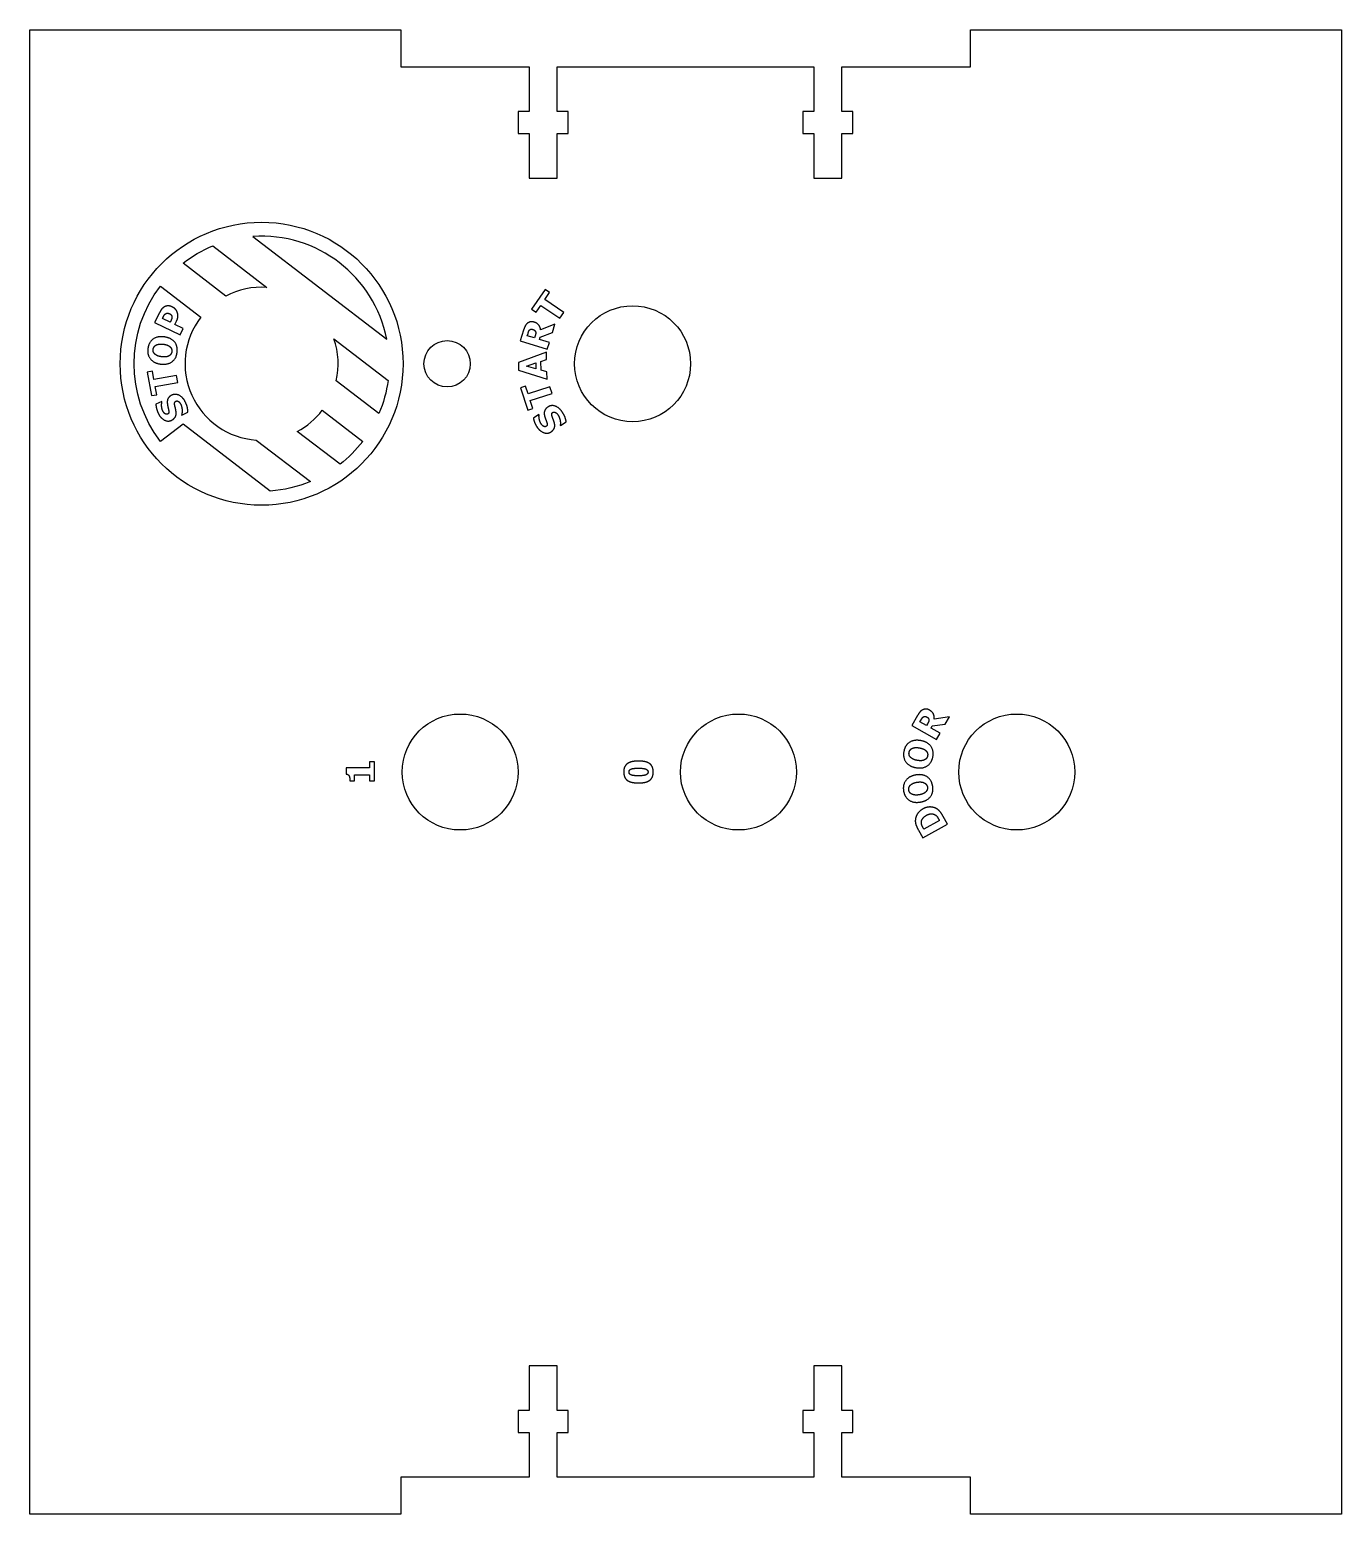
# Model space of a CAD drawing. Header units: millimetres. Extents: x -102 to 39, y 0 to 160.
import ezdxf

# ---------------------------------------------------------------- set-up
doc = ezdxf.new("R2010")
doc.units = ezdxf.units.MM

msp = doc.modelspace()

# ---------------------------------------------------------------- linework, layer by layer
for points in [[(-62.1, 160), (-62.1, 156), (-48.25, 156), (-48.25, 151.2), (-49.45, 151.2), (-49.45, 148.8), (-48.25, 148.8), (-48.25, 144), (-45.25, 144), (-45.25, 148.8), (-44.05, 148.8), (-44.05, 151.2), (-45.25, 151.2), (-45.25, 156), (-17.55, 156), (-17.55, 151.2), (-18.75, 151.2), (-18.75, 148.8), (-17.55, 148.8), (-17.55, 144), (-14.55, 144), (-14.55, 148.8), (-13.35, 148.8), (-13.35, 151.2), (-14.55, 151.2), (-14.55, 156), (-0.69, 156), (-0.69, 160), (39.31, 160), (39.31, 0), (-0.69, 0), (-0.69, 4), (-14.55, 4), (-14.55, 8.8), (-13.35, 8.8), (-13.35, 11.2), (-14.55, 11.2), (-14.55, 16), (-17.55, 16), (-17.55, 11.2), (-18.75, 11.2), (-18.75, 8.8), (-17.55, 8.8), (-17.55, 4), (-45.25, 4), (-45.25, 8.8), (-44.05, 8.8), (-44.05, 11.2), (-45.25, 11.2), (-45.25, 16), (-48.25, 16), (-48.25, 11.2), (-49.45, 11.2), (-49.45, 8.8), (-48.25, 8.8), (-48.25, 4), (-62.1, 4), (-62.1, 0), (-102.1, 0), (-102.1, 160)], [(-44.96, 128.9), (-44.53, 129.53), (-46.57, 130.93), (-46.06, 131.67), (-46.54, 132), (-47.99, 129.88), (-47.51, 129.55), (-47, 130.29)], [(-46.32, 122.35), (-46.34, 123.12), (-46.97, 123.3), (-46.99, 124.25), (-46.37, 124.46), (-46.38, 125.25), (-49.41, 124.15), (-49.39, 123.32)], [(-47.52, 123.45), (-48.54, 123.74), (-47.54, 124.08)], [(-86.28, 122.74), (-88.71, 122.3), (-88.87, 123.19), (-89.44, 123.09), (-88.98, 120.56), (-88.41, 120.66), (-88.57, 121.55), (-86.14, 121.98)], [(-45.78, 120.78), (-46.02, 121.51), (-48.37, 120.75), (-48.65, 121.6), (-49.2, 121.42), (-48.41, 118.98), (-47.85, 119.16), (-48.13, 120.02)]]:
    msp.add_lwpolyline(points, close=True)
for points in [[(-63.61, 126.64, 0.377964), (-78.04, 137.72)], [(-76.54, 132.23, 0.139733), (-80.96, 131.29), (-85.57, 134.83, -0.067833), (-82.37, 136.7)], [(-83.65, 129.02, 0.598235), (-77.67, 115.77), (-71.84, 111.3, -0.081294), (-76.17, 110.28), (-85.57, 117.5), (-88.01, 115.63, -0.339454), (-88.01, 132.37)], [(-69.06, 122.16, 0.139733), (-69.3, 126.68), (-63.47, 122.21, -0.067833), (-64.45, 118.62)], [(-68.64, 113.17), (-73.25, 116.71, 0.107859), (-70.56, 118.98), (-66.2, 115.63, -0.063254)]]:
    msp.add_lwpolyline(points, format="xyb", close=True)
for points in [[(-88.11, 129.5), (-88.63, 128.44), (-85.88, 127.1), (-85.55, 127.79), (-86.45, 128.23), (-86.27, 128.59)], [(-86.93, 128.52), (-86.96, 128.47), (-87.78, 128.88), (-87.73, 128.97)], [(-48.86, 127.63), (-49.22, 126.46), (-46.3, 125.56), (-46.08, 126.29), (-47.15, 126.62), (-47.07, 126.88), (-45.75, 127.37), (-45.47, 128.26), (-47.02, 127.66)], [(-47.61, 126.99), (-47.67, 126.78), (-48.46, 127.02), (-48.38, 127.27)], [(-87.84, 119.88), (-87.87, 119.94), (-88.5, 119.63)], [(-85.72, 118.51), (-85.69, 118.45), (-85.04, 118.77)], [(-47.19, 118.47), (-47.23, 118.52), (-47.8, 118.13)], [(-44.9, 117.39), (-44.86, 117.33), (-44.26, 117.74)], [(-6.38, 86.08), (-6.99, 85.02), (-4.34, 83.51), (-3.96, 84.18), (-4.93, 84.73), (-4.8, 84.97), (-3.41, 85.15), (-2.95, 85.96), (-4.58, 85.71)], [(-5.3, 85.19), (-5.41, 85), (-6.13, 85.4), (-6, 85.63)], [(-67.59, 79.06), (-67.09, 79.06), (-67.09, 79.71), (-65.48, 79.71), (-65.48, 79.06), (-64.94, 79.06), (-64.94, 81.08), (-65.48, 81.08), (-65.48, 80.45), (-68, 80.45), (-68, 79.78)], [(-6.28, 73.72), (-5.82, 72.9), (-3.15, 74.38), (-3.62, 75.22)], [(-4.03, 74.79), (-4.02, 74.77), (-5.69, 73.84), (-5.7, 73.86)]]:
    msp.add_lwpolyline(points)
for centre, radius in [((-77.1, 124), 15.25), ((-37.1, 124), 6.25), ((-57.1, 124), 2.5), ((-55.69, 80), 6.25), ((-25.69, 80), 6.25), ((4.31, 80), 6.25)]:
    msp.add_circle(centre, radius)
for points in [[(-87.58, 130.13), (-87.74, 130.04), (-87.99, 129.74), (-88.11, 129.5)], [(-86.73, 130.12), (-86.97, 130.24), (-87.4, 130.24), (-87.58, 130.13)], [(-86.2, 129.57), (-86.26, 129.74), (-86.54, 130.03), (-86.73, 130.12)], [(-87.73, 128.97), (-87.66, 129.13), (-87.56, 129.3), (-87.47, 129.37)], [(-87.47, 129.37), (-87.4, 129.43), (-87.18, 129.46), (-87.06, 129.41)], [(-87.06, 129.41), (-86.94, 129.35), (-86.81, 129.23), (-86.78, 129.12)], [(-86.79, 128.86), (-86.81, 128.79), (-86.89, 128.62), (-86.93, 128.52)], [(-86.78, 129.12), (-86.76, 129.07), (-86.77, 128.92), (-86.79, 128.86)], [(-86.27, 128.59), (-86.2, 128.73), (-86.13, 128.99), (-86.12, 129.12)], [(-86.12, 129.12), (-86.12, 129.24), (-86.16, 129.46), (-86.2, 129.57)], [(-48.47, 128.34), (-48.61, 128.21), (-48.78, 127.87), (-48.86, 127.63)], [(-47.72, 128.48), (-47.96, 128.55), (-48.32, 128.46), (-48.47, 128.34)], [(-47.02, 127.66), (-47.06, 127.95), (-47.39, 128.38), (-47.72, 128.48)], [(-87.59, 126.89), (-88.32, 126.99), (-89.27, 126.32), (-89.36, 125.64)], [(-86.21, 125.22), (-86.12, 125.9), (-86.85, 126.79), (-87.59, 126.89)], [(-48.38, 127.27), (-48.34, 127.39), (-48.28, 127.55), (-48.23, 127.61)], [(-48.23, 127.61), (-48.15, 127.7), (-47.97, 127.73), (-47.86, 127.7)], [(-47.86, 127.7), (-47.74, 127.66), (-47.61, 127.55), (-47.57, 127.46)], [(-47.57, 127.46), (-47.53, 127.37), (-47.56, 127.14), (-47.61, 126.99)], [(-89.36, 125.64), (-89.45, 124.95), (-88.71, 124.06), (-87.98, 123.96)], [(-88.62, 125.06), (-88.74, 125.18), (-88.81, 125.42), (-88.79, 125.56)], [(-88.79, 125.56), (-88.77, 125.69), (-88.63, 125.93), (-88.49, 126)], [(-87.88, 124.75), (-88.15, 124.78), (-88.52, 124.95), (-88.62, 125.06)], [(-88.49, 126), (-88.36, 126.08), (-87.97, 126.14), (-87.69, 126.11)], [(-87.98, 123.96), (-87.26, 123.87), (-86.3, 124.53), (-86.21, 125.22)], [(-87.08, 124.85), (-87.21, 124.77), (-87.6, 124.71), (-87.88, 124.75)], [(-87.69, 126.11), (-87.41, 126.07), (-87.07, 125.92), (-86.95, 125.8)], [(-86.78, 125.29), (-86.8, 125.16), (-86.94, 124.93), (-87.08, 124.85)], [(-86.95, 125.8), (-86.84, 125.69), (-86.76, 125.43), (-86.78, 125.29)], [(-86.81, 120.6), (-87.09, 120.46), (-87.3, 120.02), (-87.26, 119.68)], [(-85.32, 119.86), (-85.59, 120.41), (-86.4, 120.8), (-86.81, 120.6)], [(-88.5, 119.63), (-88.49, 119.4), (-88.35, 118.87), (-88.23, 118.62)], [(-88.23, 118.62), (-87.99, 118.14), (-87.19, 117.72), (-86.81, 117.91)], [(-87.75, 118.91), (-87.86, 119.14), (-87.9, 119.66), (-87.84, 119.88)], [(-87.53, 118.62), (-87.61, 118.69), (-87.7, 118.82), (-87.75, 118.91)], [(-87.24, 118.57), (-87.31, 118.54), (-87.47, 118.57), (-87.53, 118.62)], [(-87.26, 119.68), (-87.24, 119.51), (-87.18, 119.22), (-87.14, 119.07)], [(-87.14, 119.07), (-87.08, 118.83), (-87.13, 118.63), (-87.24, 118.57)], [(-86.81, 117.91), (-86.52, 118.05), (-86.28, 118.51), (-86.33, 118.89)], [(-86.47, 119.56), (-86.5, 119.68), (-86.45, 119.91), (-86.34, 119.96)], [(-86.33, 118.89), (-86.35, 119.05), (-86.44, 119.4), (-86.47, 119.56)], [(-86.34, 119.96), (-86.25, 120), (-86.09, 119.96), (-86.02, 119.9)], [(-86.02, 119.9), (-85.97, 119.86), (-85.85, 119.68), (-85.82, 119.62)], [(-85.82, 119.62), (-85.7, 119.39), (-85.65, 118.8), (-85.72, 118.51)], [(-85.04, 118.77), (-85.05, 119.02), (-85.16, 119.55), (-85.32, 119.86)], [(-46.96, 117.51), (-47.1, 117.73), (-47.21, 118.24), (-47.19, 118.47)], [(-46.26, 119.32), (-46.52, 119.14), (-46.67, 118.67), (-46.59, 118.34)], [(-44.68, 118.79), (-45.02, 119.29), (-45.88, 119.58), (-46.26, 119.32)], [(-45.78, 118.33), (-45.83, 118.45), (-45.81, 118.68), (-45.71, 118.75)], [(-45.71, 118.75), (-45.63, 118.8), (-45.46, 118.78), (-45.39, 118.73)], [(-45.39, 118.73), (-45.33, 118.7), (-45.18, 118.54), (-45.15, 118.48)], [(-45.15, 118.48), (-45, 118.27), (-44.86, 117.69), (-44.9, 117.39)], [(-44.26, 117.74), (-44.3, 117.99), (-44.49, 118.5), (-44.68, 118.79)], [(-47.8, 118.13), (-47.76, 117.9), (-47.55, 117.39), (-47.4, 117.17)], [(-47.4, 117.17), (-47.09, 116.72), (-46.25, 116.42), (-45.89, 116.66)], [(-46.71, 117.26), (-46.79, 117.31), (-46.9, 117.43), (-46.96, 117.51)], [(-46.41, 117.25), (-46.48, 117.21), (-46.64, 117.22), (-46.71, 117.26)], [(-46.59, 118.34), (-46.54, 118.18), (-46.44, 117.91), (-46.38, 117.76)], [(-46.38, 117.76), (-46.29, 117.53), (-46.31, 117.32), (-46.41, 117.25)], [(-45.89, 116.66), (-45.63, 116.83), (-45.45, 117.32), (-45.55, 117.69)], [(-45.55, 117.69), (-45.59, 117.84), (-45.73, 118.18), (-45.78, 118.33)], [(-5.85, 86.69), (-6.02, 86.6), (-6.26, 86.31), (-6.38, 86.08)], [(-5.09, 86.67), (-5.31, 86.79), (-5.68, 86.78), (-5.85, 86.69)], [(-4.58, 85.71), (-4.56, 86.01), (-4.79, 86.5), (-5.09, 86.67)], [(-6, 85.63), (-5.93, 85.74), (-5.83, 85.88), (-5.77, 85.93)], [(-5.77, 85.93), (-5.68, 86), (-5.5, 85.99), (-5.39, 85.94)], [(-5.39, 85.94), (-5.28, 85.87), (-5.18, 85.73), (-5.16, 85.64)], [(-5.16, 85.64), (-5.15, 85.54), (-5.23, 85.33), (-5.3, 85.19)], [(-6.03, 83.38), (-6.76, 83.51), (-7.74, 82.89), (-7.86, 82.21)], [(-4.73, 81.64), (-4.61, 82.32), (-5.3, 83.25), (-6.03, 83.38)], [(-7.86, 82.21), (-7.98, 81.53), (-7.28, 80.6), (-6.56, 80.47)], [(-7.15, 81.6), (-7.26, 81.73), (-7.32, 81.97), (-7.29, 82.11)], [(-7.29, 82.11), (-7.27, 82.24), (-7.12, 82.46), (-6.98, 82.54)], [(-6.98, 82.54), (-6.84, 82.61), (-6.44, 82.65), (-6.17, 82.6)], [(-6.56, 80.47), (-5.84, 80.34), (-4.86, 80.96), (-4.73, 81.64)], [(-6.17, 82.6), (-5.89, 82.55), (-5.56, 82.38), (-5.45, 82.26)], [(-5.3, 81.75), (-5.32, 81.62), (-5.47, 81.39), (-5.62, 81.32)], [(-5.45, 82.26), (-5.34, 82.15), (-5.27, 81.88), (-5.3, 81.75)], [(-37.64, 80.91), (-37.85, 80.77), (-38.06, 80.33), (-38.06, 80)], [(-38.06, 80), (-38.06, 79.69), (-37.86, 79.24), (-37.66, 79.09)], [(-36.47, 81.18), (-36.85, 81.18), (-37.44, 81.05), (-37.64, 80.91)], [(-37.49, 80), (-37.49, 80.22), (-37.04, 80.41), (-36.47, 80.41)], [(-36.47, 79.59), (-37.04, 79.59), (-37.49, 79.78), (-37.49, 80)], [(-35.28, 80.91), (-35.48, 81.05), (-36.07, 81.18), (-36.47, 81.18)], [(-36.47, 80.41), (-35.91, 80.41), (-35.44, 80.22), (-35.44, 80)], [(-35.44, 80), (-35.44, 79.78), (-35.91, 79.59), (-36.47, 79.59)], [(-35.29, 79.09), (-35.08, 79.23), (-34.88, 79.68), (-34.88, 80)], [(-34.88, 80), (-34.88, 80.32), (-35.08, 80.77), (-35.28, 80.91)], [(-6.42, 81.25), (-6.69, 81.3), (-7.05, 81.48), (-7.15, 81.6)], [(-5.62, 81.32), (-5.76, 81.24), (-6.14, 81.2), (-6.42, 81.25)], [(-68, 79.78), (-67.88, 79.77), (-67.71, 79.67), (-67.66, 79.57)], [(-67.66, 79.57), (-67.62, 79.48), (-67.59, 79.21), (-67.59, 79.06)], [(-37.66, 79.09), (-37.45, 78.95), (-36.87, 78.82), (-36.47, 78.82)], [(-36.47, 78.82), (-36.07, 78.82), (-35.49, 78.95), (-35.29, 79.09)], [(-6.57, 79.68), (-7.29, 79.55), (-8, 78.63), (-7.89, 77.96)], [(-7.32, 78.05), (-7.34, 78.19), (-7.28, 78.45), (-7.17, 78.56)], [(-7.17, 78.56), (-7.06, 78.68), (-6.71, 78.85), (-6.43, 78.9)], [(-4.75, 78.48), (-4.87, 79.16), (-5.83, 79.8), (-6.57, 79.68)], [(-6.43, 78.9), (-6.15, 78.94), (-5.79, 78.9), (-5.64, 78.82)], [(-6.08, 76.76), (-5.36, 76.88), (-4.64, 77.8), (-4.75, 78.48)], [(-5.64, 78.82), (-5.5, 78.75), (-5.34, 78.52), (-5.32, 78.39)], [(-7.89, 77.96), (-7.77, 77.28), (-6.8, 76.64), (-6.08, 76.76)], [(-7.02, 77.62), (-7.16, 77.7), (-7.3, 77.91), (-7.32, 78.05)], [(-6.21, 77.54), (-6.48, 77.5), (-6.88, 77.55), (-7.02, 77.62)], [(-5.47, 77.88), (-5.58, 77.76), (-5.93, 77.59), (-6.21, 77.54)], [(-5.32, 78.39), (-5.3, 78.26), (-5.37, 77.99), (-5.47, 77.88)], [(-5.81, 76.02), (-6.19, 75.8), (-6.59, 75.18), (-6.62, 74.82)], [(-5.97, 74.55), (-5.97, 74.79), (-5.69, 75.18), (-5.43, 75.33)], [(-4.37, 76.07), (-4.67, 76.23), (-5.43, 76.23), (-5.81, 76.02)], [(-5.43, 75.33), (-5.17, 75.48), (-4.71, 75.51), (-4.51, 75.4)], [(-4.51, 75.4), (-4.34, 75.31), (-4.16, 75.01), (-4.03, 74.79)], [(-3.62, 75.22), (-3.77, 75.49), (-4.12, 75.93), (-4.37, 76.07)], [(-6.62, 74.82), (-6.64, 74.53), (-6.43, 74), (-6.28, 73.72)], [(-5.7, 73.86), (-5.82, 74.06), (-5.97, 74.37), (-5.97, 74.55)]]:
    msp.add_open_spline(points, degree=2)

doc.saveas('drawing.dxf')
